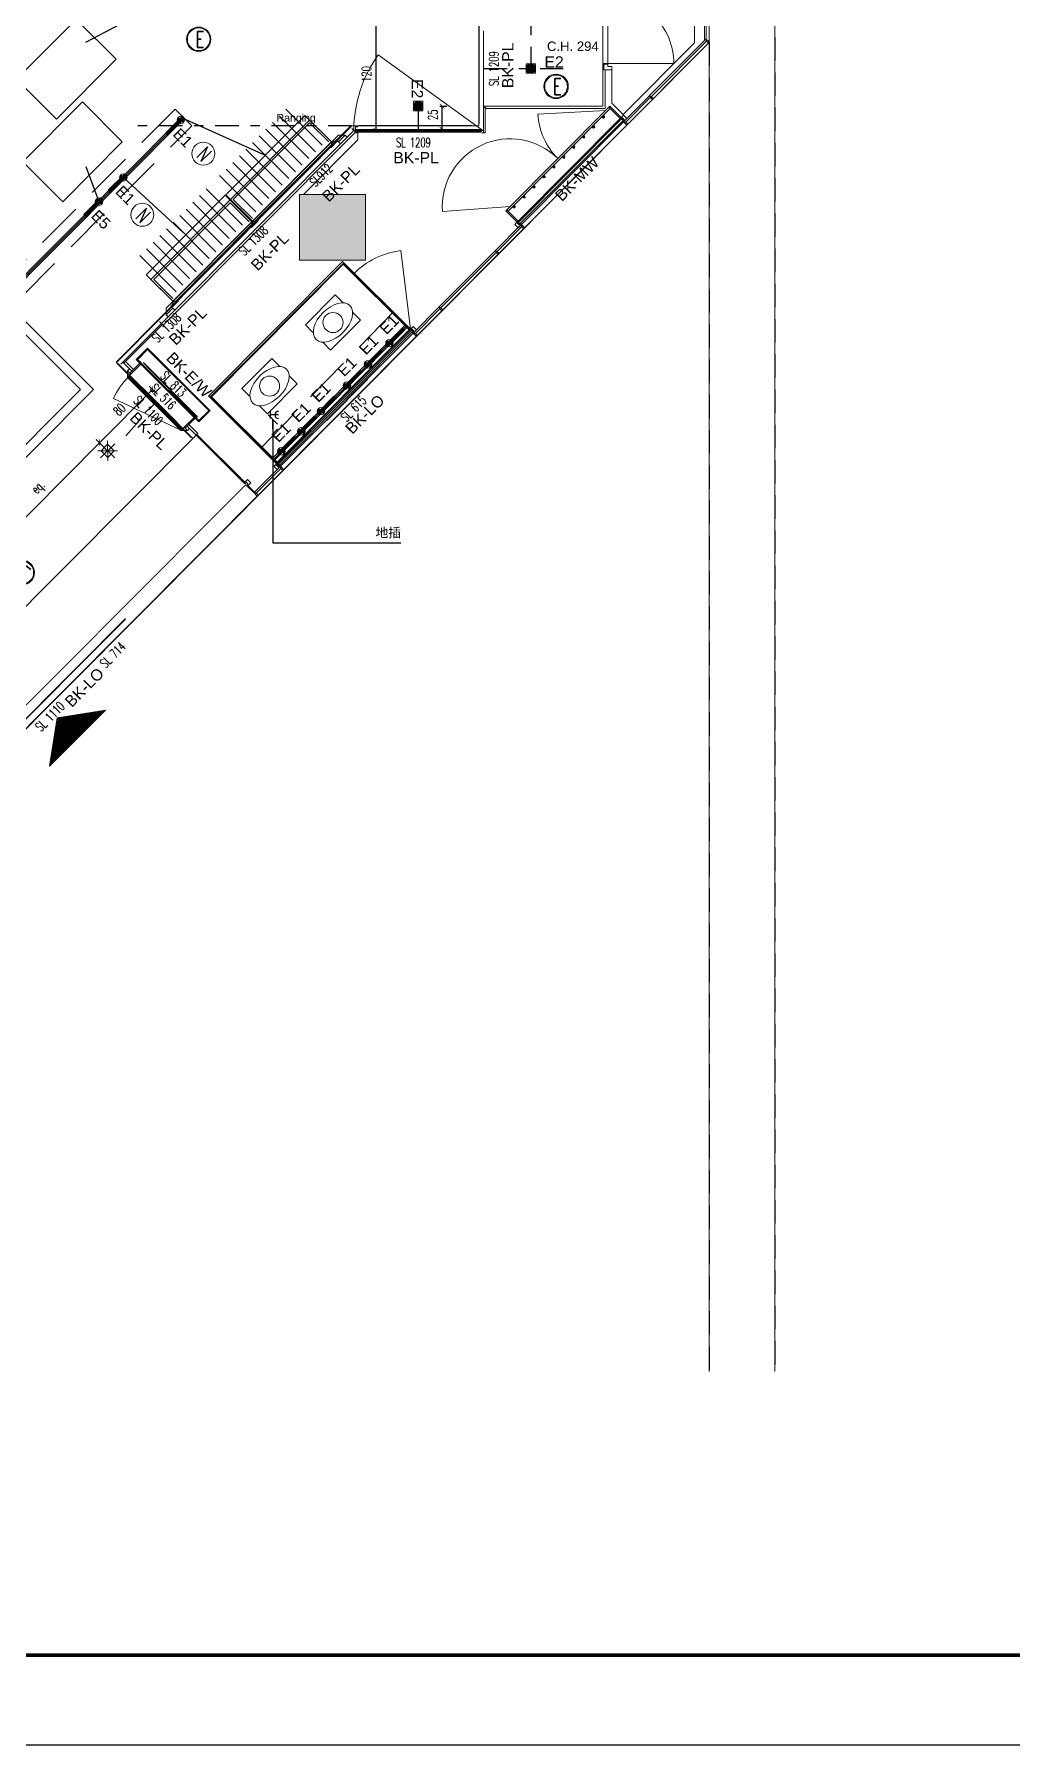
# Model space of a CAD drawing. Header units: millimetres. Extents: x 5896 to 6381, y 4295 to 4378.
# Drawn here: x 6282.41 to 6292.82, y 4349.11 to 4367.32 of the extents above; entities that cross this region are included whole.
import ezdxf

# ---------------------------------------------------------------- set-up
doc = ezdxf.new("R2010")
doc.units = ezdxf.units.MM
for name, pattern in [('CONTINOUS', [0]), ('DASHDOT2', [0.5, 0.25, -0.125, 0, -0.125]), ('DASHED', [0.75, 0.5, -0.25]), ('NASCOSTA', [0.375, 0.25, -0.125]), ('PUNTO2', [0.125, 0, -0.125]), ('TRATTEGGIATA', [0.75, 0.5, -0.25])]:
    doc.linetypes.add(name, pattern=pattern)
for name, color, linetype in [('GA_X DIM', 8, 'Continuous'), ('R-PROIEZIONI', 2, 'NASCOSTA'), ('图框', 254, 'Continuous')]:
    doc.layers.add(name, color=color, linetype=linetype)
for name, color, linetype, true_color in [('LD_axis', 7, 'DASHDOT2', 0x962eff), ('LD_beam', 7, 'DASHED', 0x7ec8c8), ('LD_pointing', 7, 'Continuous', 0xff9429), ('LD_track', 7, 'Continuous', 0x7ec8c8)]:
    doc.layers.add(name, color=color, linetype=linetype, true_color=true_color)
for name, color, linetype, lineweight, true_color in [('LD_base', 7, 'Continuous', 5, 0x646464), ('LD_light', 7, 'Continuous', 5, 0xf00000), ('LD_N', 7, 'Continuous', 9, 0x41c62a)]:
    doc.layers.add(name, color=color, linetype=linetype, lineweight=lineweight, true_color=true_color)
doc.layers.add('LD_def-points', color=11, linetype='Continuous', lineweight=5, plot=False)
doc.layers.add('LD_quote', color=255, linetype='Continuous', lineweight=9)
doc.layers.add('LD_text', color=255, linetype='Continuous', lineweight=9)
doc.styles.add('cart-inver', font='Arial.ttf')
doc.styles.add('SIMPLEX', font='SIMPLEX.SHX', dxfattribs={"width": 0.65})
doc.styles.get("Standard").update_dxf_attribs({"font": 'Arial.ttf'})
doc.dimstyles.new('METRI', dxfattribs={"dimtxt": 0.2, "dimasz": 0.1, "dimexe": 0.1, "dimexo": 0.0625, "dimgap": 0.09, "dimtad": 1, "dimdec": 0, "dimzin": 0, "dimdsep": 46, "dimtxsty": 'SIMPLEX', "dimblk": 'LINEET2S', "dimcen": 0.09, "dimdle": 0.1, "dimclrt": 3, "dimadec": 0, "dimazin": 0, "dimtfac": 1, "dimtdec": 0, "dimtix": 1, "dimtmove": 2, "dimatfit": 3, "dimldrblk": 'LINEET2S', "dimfxl": 0.1, "dimfxlon": 1, "dimtolj": 1, "dimarcsym": 0})

# ---------------------------------------------------------------- blocks, each defined once
blk = doc.blocks.new('PIANTA DALIAN K PER LUCI')
at = {"layer": 'LD_base', "ltscale": 10000}
h = blk.add_hatch(color=256, dxfattribs=at)
h.dxf.hatch_style = 1
h.paths.add_polyline_path([(0, -9.098), (0.7, -9.098), (0.7, -8.398), (0, -8.398)])
h.paths.add_polyline_path([(0.7, -0.7), (0.7, 0), (0, 0), (0, -0.7)])
h.paths.add_polyline_path([(-8.4, -0.698), (-8.4, 0.002), (-7.7, 0.002), (-7.7, -0.698)])
h.paths.add_polyline_path([(-7.7, -9.098), (-7.7, -8.398), (-8.4, -8.398), (-8.4, -9.098)])
h.paths.add_polyline_path([(-7.7, -17.499), (-7.7, -16.799), (-8.4, -16.799), (-8.4, -17.499)])
h.paths.add_polyline_path([(-16.1, -17.308), (-16.1, -16.608), (-16.8, -16.608), (-16.8, -17.308)])
h.paths.add_polyline_path([(-16.8, -8.398), (-16.1, -8.398), (-16.1, -9.098), (-16.8, -9.098)])
at = {"layer": 'LD_base'}
h = blk.add_hatch(dxfattribs=at)
h.set_pattern_fill('ACET-2D-ACET-2D-ACET-2D-ACET-2D-AC', color=256, scale=0.041472, angle=-134.891, style=0)
h.set_pattern_definition([(270.1089947, (241.084211, -58.6249217), (0.00518399062, 9.8616e-06), [])])
h.paths.add_polyline_path([(-2.662, -14.484), (-2.58, -13.97), (-2.066, -13.886)])
for p, q in [((1.909, -1.318), (1.909, -7.668)), ((4.31, -6.761), (4.31, -3.817)), ((4.329, -3.817), (4.329, -6.749)), ((4.205, -6.786), (4.205, -5.936)), ((1.959, -6.658), (1.959, -7.458)), ((-9.723, -20.918), (4.354, -6.788)), ((1.951, -7.718), (0.836, -6.914)), ((3.445, -7.549), (4.205, -6.786)), ((4.325, -6.746), (4.31, -6.761)), ((3.228, -7.458), (3.228, -7.012)), ((3.24, -7.012), (3.228, -7.012)), ((3.253, -7.483), (3.253, -7.072)), ((3.28, -7.007), (3.985, -7.007)), ((3.323, -7.427), (3.323, -7.037)), ((1.959, -7.743), (1.959, -7.458)), ((1.959, -7.458), (3.228, -7.458)), ((1.959, -7.458), (1.984, -7.483)), ((3.323, -7.427), (3.445, -7.549)), ((0.097, -8.017), (-0.289, -7.633)), ((0.167, -7.946), (-0.219, -7.562)), ((0.238, -7.876), (-0.148, -7.491)), ((1.974, -7.743), (1.974, -7.473)), ((1.984, -7.483), (3.253, -7.483)), ((2.205, -8.562), (3.292, -7.471)), ((3.412, -7.591), (2.325, -8.682)), ((2.361, -8.718), (3.448, -7.627)), ((2.537, -7.545), (3.257, -7.506)), ((0.552, -7.668), (-1.952, -10.185)), ((-1.471, -9.773), (0.576, -7.718)), ((-1.453, -9.79), (0.586, -7.743)), ((-0.044, -8.159), (-0.43, -7.774)), ((0.026, -8.088), (-0.36, -7.703)), ((0.618, -7.818), (0.04, -8.398)), ((0.484, -7.768), (0.505, -7.789)), ((0.552, -7.668), (1.909, -7.668)), ((0.555, -7.697), (0.576, -7.718)), ((0.576, -7.718), (0.586, -7.718)), ((0.586, -7.743), (0.586, -7.718)), ((0.586, -7.743), (0.618, -7.743)), ((1.931, -7.708), (0.596, -7.708)), ((0.618, -7.743), (0.618, -7.818)), ((1.939, -7.718), (1.959, -7.718)), ((1.939, -7.743), (1.974, -7.743)), ((1.959, -7.689), (1.959, -7.719)), ((2.395, -8.754), (3.484, -7.661)), ((-0.256, -8.372), (-0.642, -7.987)), ((-0.185, -8.301), (-0.572, -7.916)), ((-0.115, -8.23), (-0.501, -7.845)), ((0.414, -7.839), (0.435, -7.86)), ((-0.397, -8.513), (-0.783, -8.129)), ((-0.327, -8.442), (-0.713, -8.058)), ((-0.609, -8.726), (-0.995, -8.341)), ((-0.468, -8.584), (-0.854, -8.199)), ((-0.821, -8.938), (-1.207, -8.554)), ((-0.75, -8.867), (-1.136, -8.483)), ((-0.679, -8.797), (-1.066, -8.412)), ((1.521, -8.581), (2.24, -8.528)), ((-0.962, -9.08), (-1.348, -8.695)), ((-0.891, -9.009), (-1.277, -8.624)), ((-1.174, -9.293), (-1.56, -8.908)), ((-1.103, -9.222), (-1.489, -8.837)), ((-1.032, -9.151), (-1.418, -8.766)), ((-1.315, -9.434), (-1.701, -9.05)), ((-1.244, -9.363), (-1.63, -8.979)), ((1.18, -9.833), (1.076, -8.996)), ((-1.351, -9.61), (-1.329, -9.631)), ((1.254, -9.9), (1.515, -9.637)), ((1.504, -9.606), (1.526, -9.627)), ((-1.881, -10.185), (-1.471, -9.773)), ((-1.871, -10.196), (-1.46, -9.783)), ((-1.492, -9.752), (-1.471, -9.773)), ((-1.471, -9.773), (-1.453, -9.79)), ((-1.421, -9.681), (-1.4, -9.702)), ((-0.239, -11.257), (1.172, -9.84)), ((1.208, -9.875), (-0.204, -11.292)), ((-1.952, -10.185), (-1.137, -10.997)), ((-1.903, -10.206), (-1.881, -10.185)), ((-1.786, -10.28), (-1.881, -10.185)), ((-1.768, -10.263), (-1.846, -10.185)), ((-1.832, -10.277), (-1.81, -10.256)), ((-1.832, -10.348), (-1.265, -10.912)), ((-0.948, -10.551), (-0.168, -11.327)), ((-1.265, -10.908), (-1.983, -10.569)), ((-1.198, -10.866), (-1.102, -10.961)), ((-1.194, -10.912), (-1.173, -10.891)), ((-1.18, -10.848), (-1.084, -10.944)), ((-5.583, -15.459), (-1.102, -10.961)), ((-1.137, -10.997), (-1.102, -10.961)), ((-1.123, -10.983), (-1.102, -10.961)), ((-1.102, -10.961), (-1.084, -10.944)), ((-0.44, -11.6), (-0.179, -11.338))]:
    blk.add_line(p, q, dxfattribs=at)
for points in [[(0.7, 0), (0.7, -0.35), (4.359, -0.35), (5.059, -0.35), (5.059, -20.923)], [(4.322, -6.749), (4.336, -6.763), (4.332, -6.767), (4.354, -6.788), (4.364, -6.777), (4.343, -6.756), (4.339, -6.76), (4.325, -6.746), (4.322, -6.749)], [(4.359, -6.783), (4.359, -20.923)], [(3.302, -7.461), (3.423, -7.581), (3.412, -7.591), (3.292, -7.471), (3.302, -7.461)], [(3.723, -7.35), (3.737, -7.364), (3.734, -7.368), (3.755, -7.389), (3.765, -7.379), (3.744, -7.357), (3.741, -7.361), (3.726, -7.347), (3.723, -7.35)], [(0.324, -7.826), (0.106, -7.608), (-0.736, -8.453), (-0.517, -8.671)], [(0.31, -7.84), (0.106, -7.636), (-0.707, -8.453), (-0.503, -8.656)], [(3.447, -7.556), (3.428, -7.576), (3.454, -7.601), (3.438, -7.617), (3.448, -7.627), (3.483, -7.591), (3.447, -7.556)], [(3.455, -7.62), (3.448, -7.627), (3.483, -7.662), (3.494, -7.651), (3.472, -7.63), (3.469, -7.634), (3.455, -7.62)], [(0.484, -7.768), (0.414, -7.768), (0.346, -7.836), (0.349, -7.839), (0.356, -7.831), (0.367, -7.842), (0.392, -7.817), (0.414, -7.839), (0.484, -7.768), (0.484, -7.768)], [(0.593, -7.708), (0.593, -7.678), (0.618, -7.678), (0.618, -7.681), (0.596, -7.681), (0.596, -7.708), (0.593, -7.708)], [(-0.491, -8.681), (-0.48, -8.692), (0.346, -7.863), (0.335, -7.852), (0.343, -7.845), (0.34, -7.842), (-0.501, -8.686), (-0.498, -8.689), (-0.491, -8.681)], [(-0.523, -8.676), (-0.741, -8.458), (-1.583, -9.303), (-1.364, -9.521)], [(-0.537, -8.69), (-0.741, -8.487), (-1.554, -9.303), (-1.35, -9.507)], [(-1.337, -9.531), (-1.327, -9.542), (-0.501, -8.713), (-0.512, -8.703), (-0.504, -8.695), (-0.507, -8.692), (-1.348, -9.536), (-1.345, -9.539), (-1.337, -9.531)], [(2.205, -8.562), (2.325, -8.682), (2.315, -8.693), (2.194, -8.573), (2.205, -8.562)], [(2.29, -8.718), (2.31, -8.698), (2.336, -8.724), (2.351, -8.708), (2.361, -8.718), (2.325, -8.753), (2.29, -8.718)], [(2.354, -8.725), (2.361, -8.718), (2.396, -8.753), (2.386, -8.764), (2.364, -8.742), (2.368, -8.739), (2.354, -8.725)], [(2.085, -8.995), (2.099, -9.009), (2.103, -9.005), (2.124, -9.026), (2.113, -9.037), (2.092, -9.016), (2.095, -9.012), (2.081, -8.998), (2.085, -8.995)], [(-1.421, -9.681), (-1.421, -9.61), (-1.354, -9.542), (-1.351, -9.545), (-1.359, -9.553), (-1.348, -9.563), (-1.373, -9.588), (-1.351, -9.61), (-1.421, -9.681), (-1.421, -9.681)], [(0.46, -9.549), (0.379, -9.468), (0.061, -9.787), (0.142, -9.868)], [(1.483, -9.599), (1.497, -9.613), (1.494, -9.616), (1.515, -9.637), (1.526, -9.627), (1.504, -9.606), (1.501, -9.609), (1.487, -9.595), (1.483, -9.599)], [(0.25, -9.975), (0.33, -10.055), (0.648, -9.736), (0.567, -9.656)], [(1.208, -9.804), (1.188, -9.824), (1.214, -9.85), (1.198, -9.865), (1.208, -9.875), (1.243, -9.839), (1.208, -9.804)], [(1.215, -9.868), (1.208, -9.875), (1.243, -9.91), (1.254, -9.9), (1.233, -9.878), (1.229, -9.882), (1.215, -9.868)], [(-1.689, -10.19), (-1.732, -10.148), (-1.74, -10.157), (-1.701, -10.195), (-1.694, -10.188), (-1.69, -10.192), (-1.689, -10.19)], [(-0.533, -10.545), (-0.614, -10.464), (-0.296, -10.145), (-0.215, -10.226)], [(-1.796, -10.312), (-1.832, -10.277), (-1.832, -10.348), (-1.796, -10.312)], [(-0.108, -10.333), (-0.027, -10.414), (-0.344, -10.732), (-0.425, -10.652)], [(-1.229, -10.877), (-1.265, -10.912), (-1.194, -10.912), (-1.229, -10.877)], [(-1.108, -10.769), (-1.066, -10.811), (-1.074, -10.82), (-1.113, -10.781), (-1.106, -10.774), (-1.109, -10.771), (-1.108, -10.769)], [(-0.585, -11.462), (-1.095, -10.954), (-1.102, -10.961), (-0.583, -11.479)], [(-0.274, -11.292), (-0.255, -11.272), (-0.229, -11.298), (-0.213, -11.282), (-0.204, -11.292), (-0.239, -11.327), (-0.274, -11.292)], [(-0.557, -11.434), (-0.577, -11.454), (-0.551, -11.479), (-0.566, -11.495), (-0.557, -11.505), (-0.521, -11.469), (-0.557, -11.434)], [(-0.211, -11.299), (-0.204, -11.292), (-0.168, -11.327), (-0.179, -11.338), (-0.2, -11.317), (-0.197, -11.313), (-0.211, -11.299)], [(-0.566, -11.495), (-0.486, -11.575), (-0.479, -11.568), (-0.55, -11.498)], [(-0.479, -11.568), (-0.485, -11.575), (-0.485, -11.576), (-0.451, -11.61), (-0.44, -11.6), (-0.461, -11.579), (-0.465, -11.582), (-0.479, -11.568)]]:
    blk.add_lwpolyline(points, dxfattribs=at)
at = {"layer": 'LD_base', "ltscale": 10000}
for points in [[(-16.1, -20.923), (-9.728, -20.923), (0.358, -10.798), (4.359, -6.783), (4.359, -1.5), (3.423, -1.128), (-7.75, -1.128), (-7.75, -11.166), (-9.67, -11.166), (-9.67, -9.023), (-16.05, -9.023), (-16.05, -20.923)], [(0, -9.098), (0.7, -9.098), (0.7, -8.398), (0, -8.398)]]:
    blk.add_lwpolyline(points, close=True, dxfattribs=at)
at = {"layer": 'LD_base', "elevation": 0}
blk.add_lwpolyline([(3.228, -6.317), (3.24, -6.317), (3.262, -6.315), (3.262, -6.302), (3.28, -6.302), (3.28, -7.007), (3.228, -7.007)], close=True, dxfattribs=at)
at = {"layer": 'LD_base'}
for points in [[(-3.014, -7.174), (-2.589, -7.597), (-1.954, -6.959), (-2.379, -6.536)], [(4.336, -6.763), (3.741, -7.361), (3.726, -7.347), (4.322, -6.749)], [(-2.948, -8.052), (-2.523, -8.476), (-1.888, -7.838), (-2.313, -7.414)], [(3.737, -7.364), (3.469, -7.634), (3.455, -7.62), (3.723, -7.35)], [(-0.786, -8.402), (0.055, -7.558), (0.339, -7.84), (-0.503, -8.685)], [(2.205, -8.562), (2.219, -8.577), (3.306, -7.485), (3.292, -7.471)], [(2.33, -8.699), (2.33, -8.699), (2.33, -8.701), (2.342, -8.713), (2.345, -8.713), (2.345, -8.713), (3.443, -7.611), (3.443, -7.608), (3.431, -7.596), (3.428, -7.596)], [(3.422, -7.601), (3.437, -7.585), (3.428, -7.576), (3.412, -7.591)], [(3.437, -7.585), (3.454, -7.601), (3.445, -7.61), (3.428, -7.594)], [(0.414, -7.768), (0.346, -7.836), (0.345, -7.835), (0.413, -7.767)], [(0.402, -7.828), (0.378, -7.852), (0.367, -7.842), (0.392, -7.817)], [(0.576, -7.718), (0.576, -7.715), (0.593, -7.715), (0.593, -7.708), (0.596, -7.708), (0.596, -7.736), (0.593, -7.736), (0.593, -7.718)], [(0.596, -7.719), (0.596, -7.725), (0.597, -7.726), (1.93, -7.726), (1.931, -7.725), (1.931, -7.719), (1.93, -7.718), (0.597, -7.718)], [(1.931, -7.726), (1.931, -7.736), (0.596, -7.736), (0.596, -7.726)], [(1.951, -7.718), (1.951, -7.715), (1.934, -7.715), (1.934, -7.708), (1.931, -7.708), (1.931, -7.736), (1.934, -7.736), (1.934, -7.718)], [(-0.501, -8.686), (0.34, -7.842), (0.339, -7.841), (-0.502, -8.686)], [(0.346, -7.863), (0.321, -7.888), (0.332, -7.898), (0.356, -7.874)], [(0.402, -7.828), (0.332, -7.898), (0.334, -7.901), (0.404, -7.83)], [(0.356, -7.831), (0.335, -7.852), (0.356, -7.874), (0.378, -7.852)], [(0.356, -7.835), (0.339, -7.852), (0.356, -7.869), (0.373, -7.852)], [(-1.633, -9.253), (-0.792, -8.408), (-0.508, -8.69), (-1.35, -9.535)], [(0, -8.398), (0.7, -8.398), (0.7, -9.098), (0, -9.098)], [(-1.348, -9.536), (-0.507, -8.692), (-0.508, -8.691), (-1.349, -9.536)], [(-0.501, -8.713), (-0.526, -8.738), (-0.515, -8.749), (-0.49, -8.724)], [(-0.445, -8.678), (-0.515, -8.749), (-0.513, -8.751), (-0.442, -8.68)], [(-0.491, -8.681), (-0.512, -8.703), (-0.49, -8.724), (-0.469, -8.703)], [(-0.491, -8.686), (-0.507, -8.703), (-0.49, -8.72), (-0.474, -8.703)], [(-0.445, -8.678), (-0.469, -8.703), (-0.48, -8.692), (-0.455, -8.667)], [(2.099, -9.009), (2.367, -8.74), (2.353, -8.725), (2.085, -8.995)], [(2.335, -8.692), (2.319, -8.708), (2.31, -8.698), (2.325, -8.682)], [(2.319, -8.708), (2.336, -8.724), (2.345, -8.715), (2.328, -8.699)], [(-6.076, -14.228), (-2.335, -10.473), (-3.964, -8.85), (-7.705, -12.605)], [(1.501, -9.609), (2.095, -9.012), (2.081, -8.998), (1.487, -9.595)], [(-0.969, -10.544), (0.457, -9.113), (0.471, -9.127), (-0.955, -10.558)], [(0.464, -9.134), (-0.948, -10.551), (-0.239, -11.257), (1.172, -9.84)], [(0.464, -9.141), (-0.94, -10.551), (-0.239, -11.249), (1.165, -9.84)], [(1.172, -9.84), (1.18, -9.833), (0.471, -9.127), (0.464, -9.134)], [(-1.421, -9.61), (-1.354, -9.542), (-1.354, -9.541), (-1.422, -9.609)], [(-1.348, -9.563), (-1.373, -9.588), (-1.362, -9.599), (-1.337, -9.574)], [(-1.348, -9.563), (-1.373, -9.588), (-1.362, -9.599), (-1.337, -9.574)], [(-1.292, -9.528), (-1.362, -9.599), (-1.36, -9.601), (-1.289, -9.53)], [(-1.292, -9.528), (-1.362, -9.599), (-1.36, -9.601), (-1.289, -9.53)], [(-1.337, -9.531), (-1.359, -9.553), (-1.337, -9.574), (-1.316, -9.553)], [(-1.337, -9.531), (-1.359, -9.553), (-1.337, -9.574), (-1.316, -9.553)], [(-1.337, -9.536), (-1.354, -9.553), (-1.337, -9.57), (-1.32, -9.553)], [(-1.337, -9.536), (-1.354, -9.553), (-1.337, -9.57), (-1.32, -9.553)], [(-1.292, -9.528), (-1.316, -9.553), (-1.327, -9.542), (-1.302, -9.517)], [(-1.292, -9.528), (-1.316, -9.553), (-1.327, -9.542), (-1.302, -9.517)], [(1.497, -9.613), (1.229, -9.882), (1.215, -9.868), (1.483, -9.599)], [(1.182, -9.849), (1.198, -9.833), (1.188, -9.824), (1.172, -9.84)], [(1.189, -9.845), (1.189, -9.845), (1.191, -9.845), (1.203, -9.857), (1.203, -9.859), (1.203, -9.859), (-0.22, -11.287), (-0.222, -11.287), (-0.234, -11.275), (-0.234, -11.273)], [(1.198, -9.833), (1.214, -9.85), (1.205, -9.859), (1.189, -9.842)], [(-1.627, -10.043), (-1.62, -10.05), (-1.724, -10.155), (-1.732, -10.148)], [(-1.694, -10.188), (-1.106, -10.774), (-1.113, -10.781), (-1.701, -10.195)], [(-1.627, -10.043), (-0.961, -10.707), (-0.954, -10.7), (-1.62, -10.036)], [(-1.265, -10.908), (-1.261, -10.904), (-1.261, -10.902), (-1.822, -10.343), (-1.823, -10.343), (-1.827, -10.347), (-1.827, -10.349), (-1.266, -10.908)], [(-1.821, -10.337), (-1.254, -10.902), (-1.124, -10.771), (-1.69, -10.206)], [(-1.807, -10.302), (-1.796, -10.312), (-1.69, -10.206), (-1.701, -10.195)], [(-0.239, -11.257), (-0.246, -11.264), (-0.955, -10.558), (-0.948, -10.551)], [(-0.961, -10.707), (-0.968, -10.7), (-1.073, -10.804), (-1.066, -10.811)], [(-1.219, -10.887), (-1.229, -10.877), (-1.124, -10.771), (-1.113, -10.781)], [(-0.23, -11.266), (-0.245, -11.282), (-0.255, -11.272), (-0.239, -11.257)], [(-0.245, -11.282), (-0.229, -11.298), (-0.22, -11.289), (-0.236, -11.273)], [(-0.583, -11.479), (-0.567, -11.463), (-0.577, -11.454), (-0.592, -11.469)], [(-0.465, -11.582), (-0.197, -11.313), (-0.211, -11.299), (-0.479, -11.568)], [(-2.066, -13.886), (-2.662, -14.484), (-2.58, -13.97)]]:
    blk.add_lwpolyline(points, close=True, dxfattribs=at)
at = {"layer": 'LD_base', "elevation": 0}
blk.add_lwpolyline([(3.24, -7.072), (3.24, -7.012), (3.28, -7.012), (3.28, -7.037), (3.323, -7.037), (3.323, -7.072), (3.24, -7.072)], dxfattribs=at)
at = {"layer": 'LD_base', "linetype": 'CONTINOUS'}
blk.add_lwpolyline([(-6.075, -14.369), (-2.194, -10.473), (-3.965, -8.708), (-7.846, -12.605)], close=True, dxfattribs=at)
at = {"layer": 'LD_base', "linetype": 'TRATTEGGIATA', "const_width": 0.01}
blk.add_lwpolyline([(-5.055, -15.985), (-0.574, -11.487)], dxfattribs=at)
at = {"layer": 'LD_base'}
for centre in [(0.355, -9.762), (-0.32, -10.439)]:
    blk.add_circle(centre, 0.107, dxfattribs=at)
for centre, radius, start, end in [((3.28, -7.007), 0.705, 360, 91.4632), ((1.985, -7.729), 1.409, 144.6202, 179.4278), ((3.257, -7.506), 0.721, 183.1124, 225.109), ((2.24, -8.528), 0.721, 45.109, 184.2778), ((1.18, -9.833), 0.843, 97.0386, 135.7885), ((-1.265, -10.908), 0.794, 134.6732, 154.7436)]:
    blk.add_arc(centre, radius, start, end, dxfattribs=at)
blk.add_ellipse((0.355, -9.762), major_axis=(0.18, 0.181), ratio=0.587124, dxfattribs=at)
at = {"layer": 'LD_base', "extrusion": (0, 0, -1)}
blk.add_ellipse((-0.32, -10.439), major_axis=(0.18, 0.181), ratio=0.587124, start_param=3.141593, end_param=9.424778, dxfattribs=at)
blk = doc.blocks.new('f')
at = {"layer": 'LD_light', "lineweight": 5, "ltscale": 0.5}
h = blk.add_hatch(color=256, dxfattribs=at)
h.dxf.hatch_style = 1
h.paths.add_polyline_path([(-4698.4, 3404.2, 0.414214), (-4702.4, 3400.2), (-4698.4, 3400.2)])
at = {"layer": 'LD_light', "lineweight": 5}
h = blk.add_hatch(color=256, dxfattribs=at)
h.dxf.hatch_style = 1
h.paths.add_polyline_path([(-4677.4, 3398.5), (-4677.4, 3401.8), (-4702.4, 3401.8), (-4702.4, 3398.5)])
at = {"layer": 'LD_light', "lineweight": 5, "ltscale": 0.5}
h = blk.add_hatch(color=256, dxfattribs=at)
h.dxf.hatch_style = 1
h.paths.add_polyline_path([(-4694.4, 3400.2), (-4698.4, 3400.2), (-4698.4, 3396.2, 0.414214)])
at = {"layer": 'LD_light', "lineweight": 5}
for p, q in [((-4698.4, 3404.2), (-4698.4, 3396.2)), ((-4702.4, 3400.2), (-4694.4, 3400.2))]:
    blk.add_line(p, q, dxfattribs=at)
blk.add_lwpolyline([(-4677.4, 3401.8), (-4702.4, 3401.8), (-4702.4, 3398.5), (-4677.4, 3398.5)], close=True, dxfattribs=at)
blk.add_circle((-4698.4, 3400.2), 4, dxfattribs=at)
blk.add_circle((-4698.4, 3400.2), 4, dxfattribs=at)
blk = doc.blocks.new('E1-5')
at = {"layer": 'LD_light', "lineweight": 5, "ltscale": 0.5}
h = blk.add_hatch(color=256, dxfattribs=at)
h.dxf.hatch_style = 1
h.paths.add_polyline_path([(0, 0.04, 0.414214), (-0.04, 0), (0, 0)])
at = {"layer": 'LD_light', "lineweight": 5}
h = blk.add_hatch(color=256, dxfattribs=at)
h.dxf.hatch_style = 1
h.paths.add_polyline_path([(0.21, -0.016), (0.21, 0.016), (-0.04, 0.016), (-0.04, -0.016)])
at = {"layer": 'LD_light', "lineweight": 5, "ltscale": 0.5}
h = blk.add_hatch(color=256, dxfattribs=at)
h.dxf.hatch_style = 1
h.paths.add_polyline_path([(0.04, 0), (0, 0), (0, -0.04, 0.414214)])
at = {"layer": 'LD_light', "lineweight": 5}
for p, q in [((-0.04, 0), (0.04, 0)), ((0, 0.04), (0, -0.04))]:
    blk.add_line(p, q, dxfattribs=at)
blk.add_lwpolyline([(0.21, 0.016), (-0.04, 0.016), (-0.04, -0.016), (0.21, -0.016)], close=True, dxfattribs=at)
blk.add_circle((0, 0), 0.04, dxfattribs=at)
blk = doc.blocks.new('_ArchTick')
at = {"color": 0, "linetype": 'ByBlock', "const_width": 0.15}
blk.add_lwpolyline([(-0.5, -0.5), (0.5, 0.5)], dxfattribs=at)
blk = doc.blocks.new('*D425')
at = {"layer": 'DEFPOINTS', "color": 0, "transparency": 16777216}
for p in [(6286.677, 4366.551), (6286.751, 4366.551, 0), (6286.677, 4366.301)]:
    blk.add_point(p, dxfattribs=at)
at = {"layer": 'LD_quote', "color": 0, "lineweight": -2, "transparency": 16777216}
for p, q in [((6286.727, 4366.551, 0), (6286.801, 4366.551, 0)), ((6286.751, 4366.301, 0), (6286.751, 4366.551, 0)), ((6286.727, 4366.301, 0), (6286.801, 4366.301, 0))]:
    blk.add_line(p, q, dxfattribs=at)
at = {"layer": 'LD_quote', "color": 0, "lineweight": -2, "transparency": 16777216, "xscale": 0.05, "yscale": 0.05, "zscale": 0.05}
for p, rotation in [((6286.751, 4366.551, 0), 90), ((6286.751, 4366.301, 0), 270)]:
    blk.add_blockref('_ArchTick', p, dxfattribs=dict(at, rotation=rotation))
at = {"layer": 'LD_quote', "color": 3, "transparency": 16777216, "insert": (6286.651, 4366.457, 0), "char_height": 0.1, "attachment_point": 5, "rotation": 90, "style": 'SIMPLEX'}
blk.add_mtext('\\A1;{\\C256;25}', dxfattribs=at)
blk = doc.blocks.new('E2-6')
at = {"layer": 'LD_light'}
h = blk.add_hatch(color=256, dxfattribs=at)
h.dxf.hatch_style = 1
edge = h.paths.add_edge_path()
edge.add_arc((0, 0), 0.05, 0, 360)
blk.add_lwpolyline([(-0.05, -0.05), (0.05, -0.05), (0.05, 0.05), (-0.05, 0.05)], close=True, dxfattribs=at)
blk.add_circle((0, 0), 0.05, dxfattribs=at)
blk = doc.blocks.new('notturna')
at = {"layer": 'LD_N'}
blk.add_circle((21.14, -17.043), 0.084, dxfattribs=at)
at = {"layer": 'LD_N', "style": 'SIMPLEX', "width": 0.65}
blk.add_text('N', height=0.11, dxfattribs=at).set_placement((21.114, -17.097))
blk = doc.blocks.new('ioo')
at = {"layer": 'LD_light', "elevation": 0}
blk.add_lwpolyline([(-3045, 2505), (-3067, 2505), (-3067, 2493), (-3045, 2493)], close=True, dxfattribs=at)
at = {"layer": 'LD_light', "ltscale": 0.1}
for radius in [11, 10]:
    blk.add_arc((-3056, 2506, 0), radius, 359.7956, 180.2044, dxfattribs=at)
blk = doc.blocks.new('LINEET2S')
blk.add_line((-1, 0), (0, 0))
at = {"color": 5}
blk.add_line((0.5, 0.5), (-0.5, -0.5), dxfattribs=at)
blk = doc.blocks.new('sp')
at = {"layer": 'LD_light'}
h = blk.add_hatch(color=256, dxfattribs=at)
h.dxf.hatch_style = 1
h.paths.add_polyline_path([(-6562.9, 2775.3, 1), (-6552.9, 2775.3, 1)])
blk.add_lwpolyline([(-6562.9, 2770.3), (-6552.9, 2770.3), (-6552.9, 2780.3), (-6562.9, 2780.3)], close=True, dxfattribs=at)
blk.add_circle((-6557.9, 2775.3), 5, dxfattribs=at)
blk = doc.blocks.new('e')
at = {"layer": 'LD_light', "color": 160, "true_color": 0x1a53ff}
for radius in [8.4, 7.78]:
    blk.add_circle((0, 0), radius, dxfattribs=at)
at = {"layer": 'LD_light', "color": 160, "true_color": 0x1a53ff, "style": 'SIMPLEX', "width": 0.65}
blk.add_text('E', height=11, dxfattribs=at).set_placement((-2, -5.7))
blk = doc.blocks.new('E7')
at = {"layer": 'LD_light'}
for p, q in [((-0.106, 0), (0.106, 0)), ((-0.075, -0.075), (0.075, 0.075)), ((-0.075, 0.075), (0.075, -0.075)), ((0, -0.106), (0, 0.106))]:
    blk.add_line(p, q, dxfattribs=at)
blk.add_lwpolyline([(-0.05, -0.05), (0.05, -0.05), (0.05, 0.05), (-0.05, 0.05)], close=True, dxfattribs=at)
blk = doc.blocks.new('*D417')
at = {"layer": 'DEFPOINTS', "color": 0, "transparency": 16777216}
for p in [(6283.754, 4363.448), (6283.104, 4362.967), (6283.19, 4362.882)]:
    blk.add_point(p, dxfattribs=at)
at = {"layer": 'LD_quote', "color": 0, "lineweight": -2, "transparency": 16777216}
for p, q in [((6283.668, 4363.534), (6283.104, 4362.967)), ((6283.719, 4363.484), (6283.633, 4363.569)), ((6283.154, 4362.917), (6283.068, 4363.002))]:
    blk.add_line(p, q, dxfattribs=at)
at = {"layer": 'LD_quote', "color": 0, "lineweight": -2, "transparency": 16777216, "xscale": 0.05, "yscale": 0.05, "zscale": 0.05}
for p, rotation in [((6283.668, 4363.534), 45.10899470971706), ((6283.104, 4362.967), 225.1089947097171)]:
    blk.add_blockref('_ArchTick', p, dxfattribs=dict(at, rotation=rotation))
at = {"layer": 'LD_quote', "color": 3, "transparency": 16777216, "insert": (6283.315, 4363.321), "char_height": 0.1, "attachment_point": 5, "rotation": 45.109, "style": 'SIMPLEX'}
blk.add_mtext('\\A1;80', dxfattribs=at)
blk = doc.blocks.new('*D420')
at = {"layer": 'DEFPOINTS', "color": 0, "transparency": 16777216}
for p in [(6283.104, 4362.967), (6283.19, 4362.882), (6282.065, 4361.752)]:
    blk.add_point(p, dxfattribs=at)
at = {"layer": 'LD_quote', "color": 0, "lineweight": -2, "transparency": 16777216}
for p, q in [((6281.979, 4361.838), (6283.104, 4362.967)), ((6283.154, 4362.917), (6283.068, 4363.002)), ((6282.029, 4361.788), (6281.943, 4361.873))]:
    blk.add_line(p, q, dxfattribs=at)
at = {"layer": 'LD_quote', "color": 0, "lineweight": -2, "transparency": 16777216, "xscale": 0.05, "yscale": 0.05, "zscale": 0.05}
for p, rotation in [((6283.104, 4362.967), 45.10899471082033), ((6281.979, 4361.838), 225.1089947108203)]:
    blk.add_blockref('_ArchTick', p, dxfattribs=dict(at, rotation=rotation))
at = {"layer": 'LD_quote', "color": 3, "transparency": 16777216, "insert": (6282.459, 4362.485), "char_height": 0.1, "attachment_point": 5, "rotation": 45.109, "style": 'SIMPLEX'}
blk.add_mtext('\\A1;eq.', dxfattribs=at)
blk = doc.blocks.new('*D421')
at = {"layer": 'DEFPOINTS', "color": 0, "transparency": 16777216}
for p in [(6285.911, 4367.491), (6285.927, 4366.291), (6286.045, 4366.291)]:
    blk.add_point(p, dxfattribs=at)
at = {"layer": 'LD_quote', "color": 0, "lineweight": -2, "transparency": 16777216}
for p, q in [((6285.961, 4367.491), (6286.095, 4367.491)), ((6286.045, 4367.491), (6286.045, 4366.291)), ((6285.977, 4366.291), (6286.095, 4366.291))]:
    blk.add_line(p, q, dxfattribs=at)
at = {"layer": 'LD_quote', "color": 0, "lineweight": -2, "transparency": 16777216, "xscale": 0.05, "yscale": 0.05, "zscale": 0.05}
for p, rotation in [((6286.045, 4367.491), 90), ((6286.045, 4366.291), 270)]:
    blk.add_blockref('_ArchTick', p, dxfattribs=dict(at, rotation=rotation))
at = {"layer": 'LD_quote', "color": 3, "transparency": 16777216, "insert": (6285.945, 4366.891), "char_height": 0.1, "attachment_point": 5, "rotation": 90, "style": 'SIMPLEX'}
blk.add_mtext('\\A1;120', dxfattribs=at)
blk = doc.blocks.new('tukuang')
at = {"layer": '图框'}
blk.add_lwpolyline([(0, 0), (4200, 0), (4200, 2969.7), (0, 2969.7)], close=True, dxfattribs=at)
at = {"layer": '图框', "const_width": 4.24}
blk.add_lwpolyline([(212.1, 2870.7), (4101, 2870.7), (4101, 99), (212.1, 99)], close=True, dxfattribs=at)

msp = doc.modelspace()

# ---------------------------------------------------------------- hatches: boundary and pattern name
at = {"layer": 'LD_light'}
h = msp.add_hatch(color=256, dxfattribs=at)
h.dxf.hatch_style = 1
h.paths.add_polyline_path([(6287.145, 4366.363), (6287.145, 4367.572), (6287.14, 4367.572), (6287.14, 4366.363)])
h = msp.add_hatch(color=256, dxfattribs=at)
h.dxf.hatch_style = 1
h.paths.add_polyline_path([(6285.86, 4366.339), (6287.069, 4366.339), (6287.069, 4366.344), (6285.86, 4366.344)])
h = msp.add_hatch(color=256, dxfattribs=at)
h.dxf.hatch_style = 1
h.paths.add_polyline_path([(6285.134, 4365.687), (6285.776, 4366.335), (6285.78, 4366.331), (6285.138, 4365.684)])
h = msp.add_hatch(color=256, dxfattribs=at)
h.dxf.hatch_style = 1
h.paths.add_polyline_path([(6284.211, 4364.761), (6285.134, 4365.687), (6285.138, 4365.684), (6284.214, 4364.757)])
h = msp.add_hatch(color=256, dxfattribs=at)
h.dxf.hatch_style = 1
h.paths.add_polyline_path([(6283.288, 4363.834), (6284.211, 4364.761), (6284.214, 4364.757), (6283.291, 4363.83)])
h = msp.add_hatch(color=256, dxfattribs=at)
h.dxf.hatch_style = 1
h.paths.add_polyline_path([(6284.084, 4363.028), (6283.298, 4363.812), (6283.294, 4363.808), (6284.08, 4363.025)])
h = msp.add_hatch(color=256, dxfattribs=at)
h.dxf.hatch_style = 1
h.paths.add_polyline_path([(6284.145, 4363.243), (6283.573, 4363.821), (6283.57, 4363.818), (6284.141, 4363.24)])
h = msp.add_hatch(color=256, dxfattribs=at)
h.dxf.hatch_style = 1
h.paths.add_polyline_path([(6284.107, 4363.275), (6283.604, 4363.782), (6283.608, 4363.786), (6284.11, 4363.278)])
h = msp.add_hatch(color=256, dxfattribs=at)
h.dxf.hatch_style = 1
h.paths.add_polyline_path([(6285.519, 4363.208), (6285.953, 4363.644), (6285.956, 4363.64), (6285.522, 4363.205)])
at = {"layer": 'LD_light', "linetype": 'Continuous'}
h = msp.add_hatch(color=256, dxfattribs=at)
h.dxf.hatch_style = 1
h.paths.add_polyline_path([(6283.556, 4363.554), (6283.559, 4363.557), (6283.922, 4363.19), (6283.919, 4363.187)])
at = {"layer": 'LD_light'}
h = msp.add_hatch(color=256, dxfattribs=at)
h.dxf.hatch_style = 1
h.paths.add_polyline_path([(6282.874, 4360.588), (6283.378, 4361.094), (6283.381, 4361.091), (6282.877, 4360.585)])
h = msp.add_hatch(color=256, dxfattribs=at)
h.dxf.hatch_style = 1
h.paths.add_polyline_path([(6282.094, 4359.798), (6282.877, 4360.585), (6282.874, 4360.588), (6282.09, 4359.802)])

# ---------------------------------------------------------------- linework, layer by layer
at = {"layer": 'LD_axis'}
for p, q in [((6287.696, 4367.781), (6287.696, 4366.951)), ((6287.193, 4366.951), (6288.041, 4366.951)), ((6285.786, 4366.341), (6283.401, 4366.341)), ((6286.497, 4366.501), (6286.497, 4366.301)), ((6283.383, 4363.042), (6283.685, 4363.379))]:
    msp.add_line(p, q, dxfattribs=at)
at = {"layer": 'LD_beam', "elevation": 0}
for points in [[(6284.085, 4366.341), (6283.908, 4366.517), (6275.217, 4357.786), (6275.394, 4357.61)], [(6286.417, 4364.159), (6285.005, 4362.742), (6284.828, 4362.918), (6286.223, 4364.352)]]:
    msp.add_lwpolyline(points, close=True, dxfattribs=at)
at = {"layer": 'LD_def-points'}
for p, q in [((6275.305, 4357.698), (6283.996, 4366.429)), ((6286.367, 4364.209), (6284.955, 4362.791, 0))]:
    msp.add_line(p, q, dxfattribs=at)
at = {"layer": 'LD_light', "lineweight": 30}
for p, q in [((6284.925, 4363.226), (6284.925, 4363.301)), ((6285.008, 4363.264), (6284.925, 4363.264))]:
    msp.add_line(p, q, dxfattribs=at)
at = {"layer": 'LD_light', "elevation": 0}
for points in [[(6287.145, 4366.363), (6287.145, 4367.572), (6287.14, 4367.572), (6287.14, 4366.363)], [(6285.86, 4366.339), (6287.069, 4366.339), (6287.069, 4366.344), (6285.86, 4366.344)], [(6284.145, 4363.243), (6283.573, 4363.821), (6283.57, 4363.818), (6284.141, 4363.24)], [(6284.107, 4363.275), (6283.604, 4363.782), (6283.608, 4363.786), (6284.11, 4363.278)], [(6285.519, 4363.208), (6285.953, 4363.644), (6285.956, 4363.64), (6285.522, 4363.205)], [(6282.874, 4360.588), (6283.378, 4361.094), (6283.381, 4361.091), (6282.877, 4360.585)], [(6282.094, 4359.798), (6282.877, 4360.585), (6282.874, 4360.588), (6282.09, 4359.802)]]:
    msp.add_lwpolyline(points, close=True, dxfattribs=at)
at = {"layer": 'LD_light'}
for points in [[(6285.134, 4365.687), (6285.776, 4366.335), (6285.78, 4366.331), (6285.138, 4365.684)], [(6284.211, 4364.761), (6285.134, 4365.687), (6285.138, 4365.684), (6284.214, 4364.757)], [(6283.288, 4363.834), (6284.211, 4364.761), (6284.214, 4364.757), (6283.291, 4363.83)], [(6284.084, 4363.028), (6283.298, 4363.812), (6283.294, 4363.808), (6284.08, 4363.025)]]:
    msp.add_lwpolyline(points, close=True, dxfattribs=at)
at = {"layer": 'LD_light', "linetype": 'Continuous', "elevation": 0}
msp.add_lwpolyline([(6283.556, 4363.554), (6283.559, 4363.557), (6283.922, 4363.19), (6283.919, 4363.187)], close=True, dxfattribs=at)
at = {"layer": 'LD_light', "lineweight": 30}
msp.add_arc((6285.008, 4363.264), 0.0375, 90, 270, dxfattribs=at)
at = {"layer": 'LD_pointing'}
for p, q in [((6283.893, 4367.721), (6282.954, 4367.227)), ((6283.989, 4366.421), (6284.868, 4366.029)), ((6283.098, 4365.532), (6282.96, 4365.905)), ((6283.357, 4365.791), (6283.995, 4365.205))]:
    msp.add_line(p, q, dxfattribs=at)
at = {"layer": 'LD_track'}
for p, q in [((6275.294, 4357.708), (6283.986, 4366.44)), ((6275.316, 4357.687), (6284.007, 4366.419))]:
    msp.add_line(p, q, dxfattribs=at)
at = {"layer": 'LD_track', "elevation": 0}
msp.add_lwpolyline([(6286.378, 4364.198), (6284.966, 4362.781), (6284.945, 4362.802), (6286.357, 4364.219)], dxfattribs=at)
at = {"layer": 'R-PROIEZIONI', "elevation": 0}
for points in [[(6285.934, 4374.009), (6285.934, 4373.659), (6289.593, 4373.659), (6290.293, 4373.659), (6290.293, 4353.086)], [(6289.593, 4367.227), (6289.593, 4353.086)]]:
    msp.add_lwpolyline(points, dxfattribs=at)

# ---------------------------------------------------------------- block references
at = {"layer": 'GA_X DIM', "xscale": 0.009635294117647079, "yscale": 0.009635294117647079, "zscale": 0.009635294117647079}
msp.add_blockref('tukuang', (6259.768, 4349.112), dxfattribs=at)
at = {"layer": 'LD_base'}
msp.add_blockref('PIANTA DALIAN K PER LUCI', (6285.234, 4374.009), dxfattribs=at)
at = {"layer": 'LD_light', "linetype": 'PUNTO2', "xscale": 0.0154948959566415, "yscale": 0.0154948959566415, "zscale": 0.0154948959566415}
for p in [(6284.159, 4367.261), (6287.964, 4366.76)]:
    msp.add_blockref('e', p, dxfattribs=at)
at = {"layer": 'LD_light'}
for name, p, xscale, yscale, zscale, rotation in [('sp', (6259.942, 4301.372), 0.01, 0.01, 0.01, 270), ('f', (6226.721, 4357.113), 0.01, 0.01, 0.01, 225.1089947128519), ('ioo', (6288.746, 4370.261), -0.001, 0.001, 0.001, 225.1089945718877), ('ioo', (6288.852, 4370.367), -0.001, 0.001, 0.001, 225.1089945718877), ('ioo', (6288.64, 4370.155), -0.001, 0.001, 0.001, 225.1089945718877), ('ioo', (6288.429, 4369.942), -0.001, 0.001, 0.001, 225.1089945718877), ('ioo', (6288.535, 4370.048), -0.001, 0.001, 0.001, 225.1089945718877), ('f', (6226.109, 4356.502), 0.01, 0.01, 0.01, 225.1089947128519), ('ioo', (6288.217, 4369.73), -0.001, 0.001, 0.001, 225.1089945718877), ('ioo', (6288.323, 4369.836), -0.001, 0.001, 0.001, 225.1089945718877), ('ioo', (6288.111, 4369.623), -0.001, 0.001, 0.001, 225.1089945718877), ('f', (6225.85, 4356.244), 0.01, 0.01, 0.01, 225.1089947128519), ('ioo', (6287.899, 4369.411), -0.001, 0.001, 0.001, 225.1089945718877), ('ioo', (6288.005, 4369.517), -0.001, 0.001, 0.001, 225.1089945718877)]:
    msp.add_blockref(name, p, dxfattribs=dict(at, xscale=xscale, yscale=yscale, zscale=zscale, rotation=rotation))
at = {"layer": 'LD_light', "xscale": -1}
for name, p, rotation in [('E2-6', (6286.497, 4366.551), 89.99999999996282), ('E7', (6283.19, 4362.882), 45.10899471138541)]:
    msp.add_blockref(name, p, dxfattribs=dict(at, rotation=rotation))
at = {"layer": 'LD_light', "rotation": 45.10857240435773}
for p in [(6286.19, 4364.027, 0), (6285.961, 4363.801, 0), (6285.738, 4363.577, 0), (6285.462, 4363.304, 0), (6285.251, 4363.09, 0), (6285.039, 4362.877, 0)]:
    msp.add_blockref('E1-5', p, dxfattribs=at)
at = {"layer": 'LD_light', "linetype": 'PUNTO2', "xscale": 0.0154948959566415, "yscale": 0.0154948959566415, "zscale": 0.0154948959566415, "rotation": 321.6507854045141}
msp.add_blockref('e', (6282.281, 4361.586, 0), dxfattribs=at)
at = {"layer": 'LD_N', "xscale": 1.454545454545454, "yscale": 1.454545454545454, "zscale": 1.454545454545454, "rotation": 315.0190014222193}
for p in [(6279.981, 4405.315, 0), (6279.332, 4404.664, 0)]:
    msp.add_blockref('notturna', p, dxfattribs=at)

# ---------------------------------------------------------------- texts
at = {"layer": 'LD_axis', "insert": (6285.405, 4366.466), "char_height": 0.08, "attachment_point": 3}
msp.add_mtext_dynamic_manual_height_columns('Ranging', width=1.03028, gutter_width=17.5, heights=[0], dxfattribs=at)
at = {"layer": 'LD_light', "lineweight": 30, "char_height": 0.1, "width": 1.24955, "attachment_point": 4, "style": 'SIMPLEX'}
for s, insert, rotation in [('SL 1209', (6287.301, 4366.763), 90), ('SL912', (6285.367, 4365.719), 45.109), ('SL 1308 ', (6284.61, 4364.987), 45.109), ('SL 1308 ', (6283.686, 4364.06), 45.109), ('SL 813', (6283.778, 4363.703), 314.6915), ('SL 1100 ', (6283.491, 4363.442), 315.109), ('SL 516 ', (6283.67, 4363.571), 314.6915), ('SL 615', (6285.697, 4363.218), 45.109), ('SL 714', (6283.134, 4360.599), 45.109), ('SL 1110', (6282.445, 4359.923), 45.109)]:
    msp.add_mtext(s, dxfattribs=dict(at, insert=insert, rotation=rotation))
at = {"layer": 'LD_light', "lineweight": 30, "insert": (6286.26, 4366.163), "char_height": 0.1, "width": 1.24955, "attachment_point": 4, "style": 'SIMPLEX'}
msp.add_mtext('SL 1209', dxfattribs=at)
at = {"layer": 'LD_text', "char_height": 0.12, "width": 0.38366}
for s, insert, attachment_point, rotation in [('BK-PL', (6287.39, 4366.741), 1, 90), ('BK-MW', (6288.026, 4365.528), 7, 45.109), ('BK-PL', (6285.459, 4365.605), 1, 45.109), ('BK-PL', (6284.702, 4364.873), 1, 45.109), ('BK-PL', (6283.83, 4364.08), 1, 45.109), ('BK-E/W', (6283.803, 4363.859), 7, 314.6915), ('BK-LO', (6285.708, 4363.135), 1, 45.109), ('BK-PL', (6283.417, 4363.223), 7, 315.109), ('BK-LO', (6282.808, 4360.143), 7, 45.109)]:
    msp.add_mtext(s, dxfattribs=dict(at, insert=insert, attachment_point=attachment_point, rotation=rotation))
at = {"layer": 'LD_text'}
for s, width, insert, char_height, attachment_point in [('E2', 0.38366, (6287.84, 4367.08, 0), 0.12, 1), ('{\\fSimSun|b0|i0|c134|p2;\\C3;\\P\\P地插}', 1.44024, (6286.314, 4362.395), 0.1, 3)]:
    msp.add_mtext_dynamic_manual_height_columns(s, width=width, gutter_width=17.5, heights=[0], dxfattribs=dict(at, insert=insert, char_height=char_height, attachment_point=attachment_point))
at = {"layer": 'LD_text', "insert": (6287.867, 4367.237), "char_height": 0.1, "width": 0.81214, "attachment_point": 1, "style": 'cart-inver'}
msp.add_mtext('C.H. 294', dxfattribs=at)
at = {"layer": 'LD_text', "char_height": 0.12}
for s, insert, attachment_point, rotation in [('E2', (6286.547, 4366.633), 3, 270), ('E1', (6284.105, 4366.183), 3, 315.109), ('E1', (6283.493, 4365.572), 3, 315.109), ('E5', (6283.234, 4365.313), 3, 315.109), ('E1', (6286.072, 4364.195, 0), 1, 45.1086), ('E1', (6285.853, 4363.979, 0), 1, 45.1086), ('E1', (6285.623, 4363.747, 0), 1, 45.1086), ('E1', (6285.347, 4363.474, 0), 1, 45.1086), ('E1', (6285.135, 4363.26, 0), 1, 45.1086), ('E1', (6284.923, 4363.047, 0), 1, 45.1086)]:
    msp.add_mtext_dynamic_manual_height_columns(s, width=0.38366, gutter_width=17.5, heights=[0], dxfattribs=dict(at, insert=insert, attachment_point=attachment_point, rotation=rotation))
at = {"layer": 'LD_text', "insert": (6286.231, 4366.061), "char_height": 0.12, "width": 0.38366, "attachment_point": 1}
msp.add_mtext('BK-PL', dxfattribs=at)

# ---------------------------------------------------------------- dimensions: what is measured, and where the dimension line sits
at = {"layer": 'LD_quote'}
dim = msp.add_linear_dim(base=(6286.045, 4366.291), p1=(6285.911, 4367.491), p2=(6285.927, 4366.291), angle=90, dimstyle='METRI', override={"dimtxt": 0.1, "dimasz": 0.05, "dimexe": 0.05, "dimexo": 0.05, "dimgap": 0.05, "dimdec": 0, "dimlfac": 100, "dimzin": 8, "dimblk": 'ArchTick', "dimdle": 0}, dxfattribs=at)
dim.commit()
dim.dimension.update_dxf_attribs({"geometry": '*D421', "text_midpoint": (6285.945, 4366.891)})
dim = msp.add_linear_dim(base=(6286.751, 4366.551, 0), p1=(6286.677, 4366.301), p2=(6286.677, 4366.551), angle=90, text='{\\C256;<>}', dimstyle='METRI', override={"dimtxt": 0.1, "dimasz": 0.05, "dimexe": 0.05, "dimexo": 0.05, "dimgap": 0.05, "dimlfac": 100, "dimzin": 8, "dimblk": 'ArchTick', "dimdle": 0}, dxfattribs=at)
dim.commit()
dim.dimension.update_dxf_attribs({"geometry": '*D425', "text_midpoint": (6286.651, 4366.457, 0), "dimtype": 160})
dim = msp.add_aligned_dim(p1=(6283.754, 4363.448), p2=(6283.19, 4362.882), distance=-0.121, dimstyle='METRI', override={"dimtxt": 0.1, "dimasz": 0.05, "dimexe": 0.05, "dimexo": 0.05, "dimgap": 0.05, "dimdec": 0, "dimlfac": 100, "dimzin": 8, "dimblk": 'ArchTick', "dimdle": 0}, dxfattribs=at)
dim.commit()
dim.dimension.update_dxf_attribs({"geometry": '*D417', "text_midpoint": (6283.315, 4363.321)})
dim = msp.add_aligned_dim(p1=(6282.065, 4361.752), p2=(6283.19, 4362.882), distance=0.121, text='eq.', dimstyle='METRI', override={"dimtxt": 0.1, "dimasz": 0.05, "dimexe": 0.05, "dimexo": 0.05, "dimgap": 0.05, "dimdec": 0, "dimlfac": 100, "dimzin": 8, "dimblk": 'ArchTick', "dimdle": 0}, dxfattribs=at)
dim.commit()
dim.dimension.update_dxf_attribs({"geometry": '*D420', "text_midpoint": (6282.459, 4362.485)})

# ---------------------------------------------------------------- leaders
msp.add_leader([(6284.948, 4363.214), (6284.948, 4361.904), (6286.31, 4361.904)], dimstyle='METRI', override={"dimtxt": 0.1, "dimexe": 0.05, "dimexo": 0.05, "dimgap": 0.05, "dimlfac": 100, "dimzin": 8, "dimdle": 0}, dxfattribs=at)

doc.saveas('drawing.dxf')
